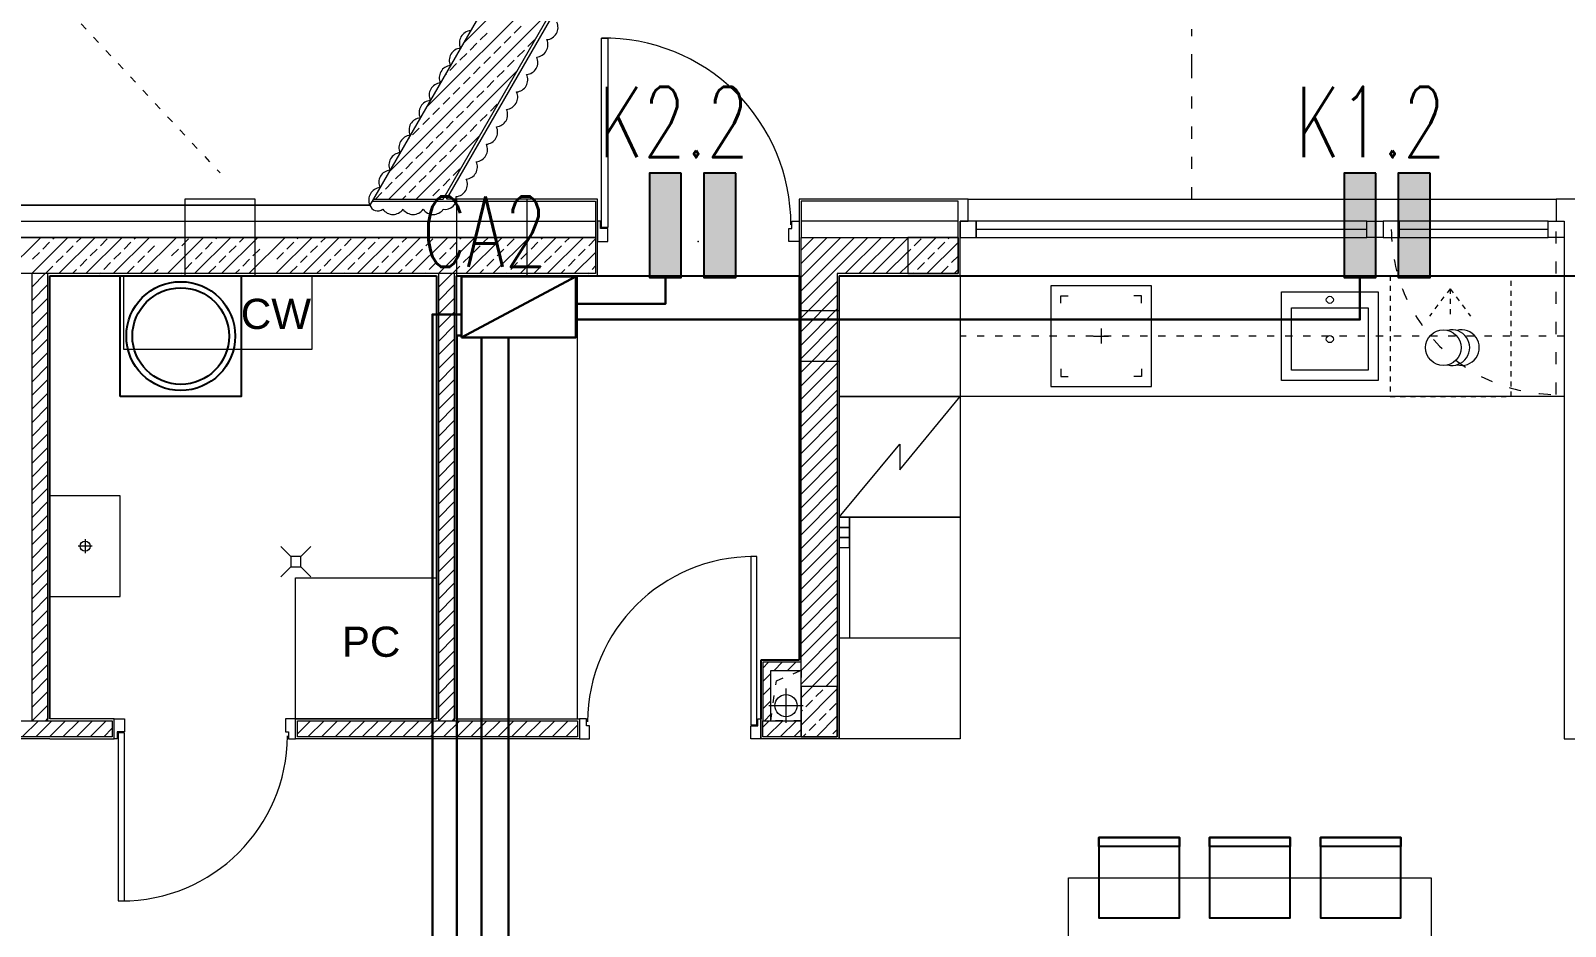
# Model space of a CAD drawing. Header units: millimetres. Extents: x 1780 to 154263, y -7240 to 17216.
# Drawn here: x 143228 to 143990, y 3488 to 3932 of the extents above; entities that cross this region are included whole.
import ezdxf

# ---------------------------------------------------------------- set-up
doc = ezdxf.new("R2010")
doc.units = ezdxf.units.MM
doc.linetypes.add('0.5_0.5', pattern=[1, 0.5, -0.5])
doc.linetypes.add('ACAD_ISO03W100', pattern=[30, 12, -18])
for name, color, linetype, lineweight in [('2d_SX_aranżacja drukowana', 200, 'Continuous', 5), ('2d_SX_aranżacja niedrukowana', 191, 'Continuous', 5), ('2d_SX_gruba przekroje', 90, 'Continuous', 20), ('2d_SX_instalacje', 200, 'Continuous', 9), ('2d_SX_instalacje szkic - kanalizacja sanitarna', 44, 'Continuous', 5), ('2d_SX_instalacje szkic - wentylacja wywiew', 14, 'Continuous', 5), ('2d_SX_przebicia', 96, 'Continuous', 13), ('2d_SX_stolarka drzwiowa', 211, 'Continuous', 5), ('2d_SX_stolarka okienna', 5, 'Continuous', 5), ('2d_SX_stolarka okznaczenia', 251, 'Continuous', 5), ('2d_SX_szraf', 251, 'Continuous', 0), ('2d_SX_warstwy', 181, 'Continuous', 9), ('2d_SX_widok', 10, 'Continuous', 9), ('SX_PZT_utwardzona', 10, 'Continuous', 9)]:
    doc.layers.add(name, color=color, linetype=linetype, lineweight=lineweight)
doc.layers.add('2d_SX_powierzchnia', color=251, linetype='Continuous', plot=False)
doc.layers.add('2d_SX_rewizja 18 września', color=210, linetype='Continuous')
doc.layers.add('60 instalacje elektryka', color=10, linetype='Continuous')
doc.layers.add('2d_SX_zmiany względem PnB', color=7, linetype='Continuous', lineweight=15, true_color=0x0f4bff)
doc.styles.add('OPIS', font='simplex.shx', dxfattribs={"width": 0.7, "height": 4})
doc.linetypes.add('ZIGZAG', pattern='A,0.00254,-5.08,[131,ltypeshp.shx,S=5.08,R=0,X=-5.08,Y=0],-10.16,[131,ltypeshp.shx,S=5.08,R=180,X=5.08,Y=0],-5.08', length=20.32254)

# ---------------------------------------------------------------- blocks, each defined once
blk = doc.blocks.new('PDKLD B2')
at = {"color": 8}
blk.add_line((108707.88, -12637.1), (108767.88, -12637.1), dxfattribs=at)
for points in [[(108707.88, -12697.1), (108707.88, -12637.1), (108767.88, -12637.1), (108767.88, -12697.1), (108707.88, -12697.1)], [(109193.74, -12916.04), (109193.74, -12956.04), (109233.74, -12956.04), (109233.74, -12916.04)], [(109233.74, -12916.04), (109233.74, -12920.48), (109193.74, -12920.48), (109193.74, -12916.04), (109193.74, -12916.04)], [(109248.74, -12916.04), (109248.74, -12956.04), (109288.74, -12956.04), (109288.74, -12916.04)], [(109288.74, -12916.04), (109288.74, -12920.48), (109248.74, -12920.48), (109248.74, -12916.04), (109248.74, -12916.04)], [(109303.74, -12916.04), (109303.74, -12956.04), (109343.74, -12956.04), (109343.74, -12916.04)], [(109343.74, -12916.04), (109343.74, -12920.48), (109303.74, -12920.48), (109303.74, -12916.04), (109303.74, -12916.04)]]:
    blk.add_lwpolyline(points, close=True, dxfattribs=at)
for radius in [27, 24]:
    blk.add_circle((108737.88, -12667.1), radius, dxfattribs=at)
at = {"layer": '2d_SX_aranżacja drukowana', "color": 8, "ltscale": 5}
for p, q in [((108803.15, -12637.1), (108709.45, -12637.1)), ((108709.45, -12637.1), (108709.45, -12673.6)), ((108803.15, -12673.6), (108803.15, -12637.1)), ((108709.45, -12673.6), (108803.15, -12673.6)), ((108864.88, -12777.1), (108864.88, -12697.1)), ((108864.88, -12777.1), (108864.88, -12697.1)), ((108672.88, -12746.41), (108672.88, -12796.41)), ((109064.88, -12757.1), (109064.88, -12762.1)), ((109069.88, -12757.1), (109064.88, -12757.1)), ((109064.88, -12757.1), (109069.88, -12757.1)), ((109064.88, -12817.1), (109064.88, -12757.1)), ((109064.88, -12757.1), (109124.88, -12757.1)), ((109064.88, -12762.1), (109064.88, -12767.1)), ((109069.88, -12762.1), (109064.88, -12762.1)), ((109064.88, -12762.1), (109069.88, -12762.1)), ((109069.88, -12762.1), (109069.88, -12757.1)), ((109069.88, -12757.1), (109069.88, -12817.1)), ((109069.88, -12767.1), (109069.88, -12762.1)), ((109124.88, -12757.1), (109124.88, -12817.1)), ((109064.88, -12767.1), (109064.88, -12772.1)), ((109069.88, -12767.1), (109064.88, -12767.1)), ((109064.88, -12767.1), (109069.88, -12767.1)), ((109069.88, -12772.1), (109069.88, -12767.1)), ((109064.88, -12772.1), (109069.88, -12772.1)), ((108794.88, -12857.1), (108794.88, -12787.1)), ((108794.88, -12787.1), (108864.88, -12787.1)), ((108864.88, -12787.1), (108864.88, -12857.1)), ((108864.88, -12787.1), (108864.88, -12857.1)), ((108864.88, -12787.1), (108864.88, -12857.1)), ((109124.88, -12817.1), (109064.88, -12817.1)), ((108864.88, -12857.1), (108794.88, -12857.1)), ((108864.88, -12857.1), (108794.88, -12857.1)), ((108864.88, -12857.1), (108794.88, -12857.1))]:
    blk.add_line(p, q, dxfattribs=at)
at = {"layer": '2d_SX_aranżacja drukowana', "color": 8}
for p, q in [((109064.88, -12867.1), (109064.88, -12637.1)), ((109064.88, -12637.1), (109124.88, -12637.1)), ((109064.88, -12697.1), (109064.88, -12637.1)), ((109064.88, -12637.1), (109484.88, -12637.1)), ((109064.88, -12697.1), (109064.88, -12637.1)), ((109064.88, -12637.1), (109484.88, -12637.1)), ((109124.88, -12637.1), (109124.88, -12867.1)), ((109484.88, -12637.1), (109424.88, -12637.1)), ((109424.88, -12637.1), (109424.88, -12867.1)), ((109219.87, -12642.1), (109169.87, -12642.1)), ((109169.87, -12642.1), (109169.87, -12692.1)), ((109174.87, -12650.81), (109174.87, -12647.1)), ((109174.87, -12647.1), (109178.58, -12647.1)), ((109214.87, -12647.1), (109211.15, -12647.1)), ((109214.87, -12650.81), (109214.87, -12647.1)), ((109219.87, -12692.1), (109219.87, -12642.1)), ((109284.45, -12689.1), (109284.45, -12645.1)), ((109284.45, -12645.1), (109332.45, -12645.1)), ((109332.45, -12645.1), (109332.45, -12689.1)), ((109289.45, -12684.1), (109289.45, -12653.1)), ((109289.45, -12653.1), (109327.45, -12653.1)), ((109327.45, -12653.1), (109327.45, -12684.1)), ((109194.87, -12663.38), (109194.87, -12667.1)), ((109191.15, -12667.1), (109194.87, -12667.1)), ((109194.87, -12667.1), (109194.87, -12670.81)), ((109194.87, -12667.1), (109198.58, -12667.1)), ((109174.87, -12683.38), (109174.87, -12687.1)), ((109174.87, -12687.1), (109178.58, -12687.1)), ((109214.87, -12687.1), (109211.15, -12687.1)), ((109214.87, -12683.38), (109214.87, -12687.1)), ((109327.45, -12684.1), (109289.45, -12684.1)), ((109169.87, -12692.1), (109219.87, -12692.1)), ((109332.45, -12689.1), (109284.45, -12689.1)), ((109424.88, -12697.1), (109064.88, -12697.1)), ((109424.88, -12697.1), (109064.88, -12697.1)), ((109064.88, -12697.1), (109124.88, -12697.1)), ((109064.88, -12757.1), (109064.88, -12697.1)), ((109094.88, -12733.5), (109124.88, -12697.1)), ((109124.88, -12697.1), (109124.88, -12757.1)), ((109064.88, -12757.1), (109094.88, -12720.7)), ((109094.88, -12720.7), (109094.88, -12733.5)), ((109124.88, -12757.1), (109064.88, -12757.1)), ((109124.88, -12867.1), (109064.88, -12867.1)), ((109424.88, -12867.1), (109484.88, -12867.1))]:
    blk.add_line(p, q, dxfattribs=at)
at = {"layer": '2d_SX_aranżacja drukowana', "color": 8, "linetype": '0.5_0.5', "ltscale": 5}
for p, q in [((109398.45, -12637.1), (109338.45, -12637.1)), ((109338.45, -12637.1), (109338.45, -12697.1)), ((109398.45, -12697.1), (109398.45, -12637.1)), ((109368.14, -12643.65), (109357.97, -12657.17)), ((109368.14, -12643.65), (109368.14, -12658.55)), ((109368.14, -12643.65), (109378.31, -12657.17)), ((109338.45, -12697.1), (109398.45, -12697.1))]:
    blk.add_line(p, q, dxfattribs=at)
at = {"layer": '2d_SX_aranżacja drukowana', "color": 8, "linetype": 'ACAD_ISO03W100', "ltscale": 0.3}
blk.add_line((109424.88, -12667.1), (109124.88, -12667.1), dxfattribs=at)
at = {"layer": '2d_SX_aranżacja drukowana', "color": 8, "ltscale": 5}
blk.add_lwpolyline([(108672.88, -12796.41), (108707.88, -12796.41), (108707.88, -12746.41), (108672.88, -12746.41)], close=True, dxfattribs=at)
for points in [[(108690.38, -12767.91), (108690.38, -12774.91)], [(108693.88, -12771.41), (108686.88, -12771.41)]]:
    blk.add_lwpolyline(points, dxfattribs=at)
at = {"layer": '2d_SX_aranżacja drukowana', "color": 8}
for centre, radius in [((109308.45, -12649.1), 1.75), ((109364.82, -12672.83), 8.84), ((109308.45, -12668.6), 1.75)]:
    blk.add_circle(centre, radius, dxfattribs=at)
at = {"layer": '2d_SX_aranżacja drukowana', "color": 8, "ltscale": 5}
blk.add_circle((108690.38, -12771.41), 2.5, dxfattribs=at)
at = {"layer": '2d_SX_aranżacja drukowana', "color": 8}
for centre, start, end in [((109369.08, -12672.83), 256.04438, 103.95562), ((109373.82, -12672.83), 254.45458, 105.54542)]:
    blk.add_arc(centre, 8.84, start, end, dxfattribs=at)
at = {"layer": '2d_SX_aranżacja niedrukowana', "color": 8}
for p, q in [((108934.88, -12637.1), (108874.88, -12637.1)), ((108874.88, -12637.1), (108874.88, -12857.1)), ((108934.88, -12857.1), (108934.88, -12637.1)), ((108874.88, -12857.1), (108934.88, -12857.1)), ((109178.74, -13016.04), (109178.74, -12936.04)), ((109178.74, -12936.04), (109358.74, -12936.04)), ((109358.74, -12936.04), (109358.74, -13016.04))]:
    blk.add_line(p, q, dxfattribs=at)
at = {"layer": '2d_SX_gruba przekroje', "color": 8}
for p, q in [((109048.38, -12226.92), (108831.77, -12602.1)), ((108871.61, -12596.08), (109079.88, -12235.36)), ((108831.77, -12602.1), (108237.38, -12602.1)), ((108869.87, -12599.1), (108871.61, -12596.08)), ((108944.88, -12599.1), (108869.87, -12599.1)), ((108944.88, -12637.1), (108944.88, -12599.1)), ((109124.88, -12599.1), (109044.88, -12599.1)), ((109044.88, -12599.1), (109044.88, -12637.1)), ((109128.88, -12599.1), (109124.88, -12599.1)), ((109128.88, -12610.1), (109128.88, -12599.1)), ((109424.88, -12599.1), (109420.88, -12599.1)), ((109420.88, -12599.1), (109420.88, -12610.1)), ((109522.88, -12599.1), (109424.88, -12599.1)), ((109124.88, -12637.1), (109124.88, -12610.1)), ((109124.88, -12610.1), (109128.88, -12610.1)), ((109420.88, -12610.1), (109424.88, -12610.1)), ((109424.88, -12610.1), (109424.88, -12637.1)), ((108672.88, -12857.1), (108672.88, -12637.1)), ((108672.88, -12637.1), (108864.88, -12637.1)), ((108864.88, -12857.1), (108864.88, -12637.1)), ((108864.88, -12857.1), (108864.88, -12637.1)), ((108874.88, -12637.1), (108874.88, -12857.1)), ((108874.88, -12637.1), (108944.88, -12637.1)), ((109044.88, -12637.1), (109044.88, -12637.1)), ((109044.88, -12828.1), (109044.88, -12637.1)), ((109064.88, -12637.1), (109124.88, -12637.1)), ((109064.88, -12637.1), (109064.88, -12857.1)), ((109424.88, -12637.1), (109484.88, -12637.1)), ((109025.88, -12857.1), (109025.88, -12828.1)), ((109025.88, -12828.1), (109044.88, -12828.1)), ((109025.88, -12857.1), (109025.88, -12828.1)), ((109025.88, -12828.1), (109044.88, -12828.1)), ((108704.88, -12857.1), (108672.88, -12857.1)), ((108704.88, -12867.1), (108704.88, -12857.1)), ((108794.88, -12867.1), (108794.88, -12857.1)), ((108794.88, -12857.1), (108864.88, -12857.1)), ((108794.88, -12857.1), (108864.88, -12857.1)), ((108874.88, -12857.1), (108935.88, -12857.1)), ((108935.88, -12857.1), (108935.88, -12867.1)), ((109025.88, -12867.1), (109025.88, -12857.1)), ((109064.88, -12857.1), (109064.88, -12867.1)), ((108672.88, -12867.1), (108612.88, -12867.1)), ((108672.88, -12867.1), (108704.88, -12867.1)), ((108935.88, -12867.1), (108794.88, -12867.1)), ((109064.88, -12867.1), (109025.88, -12867.1))]:
    blk.add_line(p, q, dxfattribs=at)
at = {"layer": '2d_SX_instalacje', "color": 8}
for points in [[(108792.52, -12776.62), (108787.52, -12771.62)], [(108797.52, -12776.62), (108802.52, -12771.62)], [(108792.52, -12781.62), (108787.52, -12786.62)], [(108797.52, -12781.62), (108802.52, -12786.62)]]:
    blk.add_lwpolyline(points, dxfattribs=at)
blk.add_lwpolyline([(108797.52, -12781.62), (108797.52, -12776.62), (108792.52, -12776.62), (108792.52, -12781.62)], close=True, dxfattribs=at)
at = {"layer": '2d_SX_instalacje szkic - kanalizacja sanitarna', "color": 8}
for p, q in [((109038.38, -12842.1), (109038.38, -12859.1)), ((109029.88, -12850.6), (109046.88, -12850.6))]:
    blk.add_line(p, q, dxfattribs=at)
blk.add_circle((109038.38, -12850.6), 5.5, dxfattribs=at)
at = {"layer": '2d_SX_instalacje szkic - wentylacja wywiew', "color": 8, "linetype": 'ACAD_ISO03W100', "ltscale": 0.3}
blk.add_line((108283.63, -12077.34), (108757.38, -12586.09), dxfattribs=at)
at = {"layer": '2d_SX_powierzchnia', "color": 8}
for p, q in [((108672.88, -12637.1), (108864.88, -12637.1)), ((108672.88, -12857.1), (108672.88, -12637.1)), ((108864.88, -12637.1), (108864.88, -12857.1)), ((108864.88, -12637.1), (108864.88, -12857.1)), ((108874.88, -12857.1), (108874.88, -12637.1)), ((108874.88, -12637.1), (109044.88, -12637.1)), ((109044.88, -12637.1), (109044.88, -12828.1)), ((109064.88, -12637.1), (109484.88, -12637.1)), ((109044.88, -12828.1), (109025.88, -12828.1)), ((109025.88, -12828.1), (109025.88, -12857.1))]:
    blk.add_line(p, q, dxfattribs=at)
at = {"layer": '2d_SX_przebicia', "color": 8}
for p, q in [((108774.88, -12599.1), (108739.88, -12599.1)), ((108739.88, -12599.1), (108739.88, -12637.1)), ((108774.88, -12637.1), (108774.88, -12599.1)), ((108909.88, -12599.1), (108874.88, -12599.1)), ((108874.88, -12599.1), (108874.88, -12637.1)), ((108909.88, -12637.1), (108909.88, -12599.1)), ((108739.88, -12637.1), (108774.88, -12637.1)), ((108874.88, -12637.1), (108909.88, -12637.1)), ((109064.88, -12654.6), (109044.88, -12654.6)), ((109044.88, -12654.6), (109044.88, -12679.6)), ((109064.88, -12679.6), (109064.88, -12654.6)), ((109044.88, -12679.6), (109064.88, -12679.6))]:
    blk.add_line(p, q, dxfattribs=at)
at = {"layer": '2d_SX_przebicia', "color": 8, "linetype": 'ACAD_ISO03W100', "ltscale": 0.3}
for p, q in [((109030.88, -12833.1), (109045.88, -12833.1)), ((109030.88, -12858.1), (109030.88, -12833.1)), ((109030.88, -12858.1), (109033.63, -12838.22)), ((109033.63, -12838.22), (109045.88, -12833.1)), ((109045.88, -12833.1), (109045.88, -12858.1)), ((109045.88, -12858.1), (109030.88, -12858.1))]:
    blk.add_line(p, q, dxfattribs=at)
at = {"layer": '2d_SX_stolarka drzwiowa', "color": 8}
for p, q in [((108946.88, -12613.1), (108946.88, -12519.09)), ((108946.88, -12519.09), (108949.88, -12519.09)), ((108946.88, -12613.1), (108946.88, -12519.09)), ((108946.88, -12519.09), (108949.88, -12519.09)), ((108949.88, -12519.09), (108949.88, -12613.1)), ((108949.88, -12519.09), (108949.88, -12613.1)), ((108946.38, -12610.1), (108944.88, -12610.1)), ((108944.88, -12610.1), (108944.88, -12620.1)), ((108946.38, -12610.1), (108944.88, -12610.1)), ((108944.88, -12610.1), (108944.88, -12620.1)), ((108946.38, -12613.6), (108946.38, -12610.1)), ((108946.38, -12613.6), (108946.38, -12610.1)), ((109041.38, -12610.1), (109044.88, -12610.1)), ((109041.38, -12613.6), (109041.38, -12610.1)), ((109041.38, -12610.1), (109044.88, -12610.1)), ((109041.38, -12613.6), (109041.38, -12610.1)), ((109044.88, -12610.1), (109044.88, -12620.1)), ((109044.88, -12610.1), (109044.88, -12620.1)), ((108949.88, -12613.6), (108946.38, -12613.6)), ((108949.88, -12613.6), (108946.38, -12613.6)), ((108949.88, -12613.1), (108946.88, -12613.1)), ((108949.88, -12613.1), (108946.88, -12613.1)), ((108949.88, -12620.1), (108949.88, -12613.6)), ((108949.88, -12620.1), (108949.88, -12613.6)), ((109039.88, -12620.1), (109039.88, -12613.6)), ((109039.88, -12613.6), (109041.38, -12613.6)), ((109039.88, -12620.1), (109039.88, -12613.6)), ((109039.88, -12613.6), (109041.38, -12613.6)), ((108944.88, -12620.1), (108949.88, -12620.1)), ((108944.88, -12620.1), (108949.88, -12620.1)), ((109044.88, -12620.1), (109039.88, -12620.1)), ((109044.88, -12620.1), (109039.88, -12620.1)), ((109023.88, -12776.6), (109020.88, -12776.6)), ((109020.88, -12776.6), (109020.88, -12860.1)), ((109023.88, -12860.1), (109023.88, -12776.6)), ((108704.88, -12867.1), (108704.88, -12857.1)), ((108704.88, -12857.1), (108709.88, -12857.1)), ((108709.88, -12857.1), (108709.88, -12863.6)), ((108794.88, -12857.1), (108789.88, -12857.1)), ((108789.88, -12857.1), (108789.88, -12863.6)), ((108794.88, -12867.1), (108794.88, -12857.1)), ((108939.38, -12857.1), (108935.88, -12857.1)), ((108935.88, -12857.1), (108935.88, -12867.1)), ((108939.38, -12860.6), (108939.38, -12857.1)), ((108940.88, -12860.6), (108939.38, -12860.6)), ((108940.88, -12867.1), (108940.88, -12860.6)), ((109020.88, -12860.1), (109023.88, -12860.1)), ((109020.88, -12860.6), (109024.38, -12860.6)), ((109020.88, -12867.1), (109020.88, -12860.6)), ((109024.38, -12860.6), (109024.38, -12857.1)), ((109024.38, -12857.1), (109025.88, -12857.1)), ((109025.88, -12857.1), (109025.88, -12867.1)), ((108706.38, -12867.1), (108704.88, -12867.1)), ((108709.88, -12863.6), (108706.38, -12863.6)), ((108706.38, -12863.6), (108706.38, -12867.1)), ((108706.88, -12864.1), (108706.88, -12947.6)), ((108709.88, -12864.1), (108706.88, -12864.1)), ((108709.88, -12947.6), (108709.88, -12864.1)), ((108789.88, -12863.6), (108791.38, -12863.6)), ((108791.38, -12863.6), (108791.38, -12867.1)), ((108791.38, -12867.1), (108794.88, -12867.1)), ((108935.88, -12867.1), (108940.88, -12867.1)), ((109025.88, -12867.1), (109020.88, -12867.1)), ((108706.88, -12947.6), (108709.88, -12947.6))]:
    blk.add_line(p, q, dxfattribs=at)
at = {"layer": '2d_SX_stolarka okienna', "color": 8}
for p, q in [((109132.88, -12610.1), (109124.88, -12610.1)), ((109124.88, -12610.1), (109124.88, -12618.1)), ((109132.88, -12618.1), (109132.88, -12610.1)), ((109326.88, -12610.1), (109132.88, -12610.1)), ((109132.88, -12610.1), (109132.88, -12618.1)), ((109326.88, -12618.1), (109326.88, -12610.1)), ((109326.88, -12610.1), (109334.88, -12610.1)), ((109326.88, -12618.1), (109326.88, -12610.1)), ((109342.88, -12610.1), (109334.88, -12610.1)), ((109334.88, -12610.1), (109334.88, -12618.1)), ((109334.88, -12610.1), (109334.88, -12618.1)), ((109342.88, -12618.1), (109342.88, -12610.1)), ((109416.88, -12610.1), (109342.88, -12610.1)), ((109342.88, -12610.1), (109342.88, -12618.1)), ((109416.88, -12618.1), (109416.88, -12610.1)), ((109416.88, -12610.1), (109424.88, -12610.1)), ((109416.88, -12618.1), (109416.88, -12610.1)), ((109424.88, -12610.1), (109424.88, -12618.1)), ((109124.88, -12618.1), (109132.88, -12618.1)), ((109124.88, -12618.1), (109124.88, -12618.1)), ((109326.88, -12614.1), (109132.88, -12614.1)), ((109132.88, -12618.1), (109326.88, -12618.1)), ((109334.88, -12618.1), (109326.88, -12618.1)), ((109334.88, -12618.1), (109342.88, -12618.1)), ((109334.88, -12618.1), (109334.88, -12618.1)), ((109334.88, -12618.1), (109334.88, -12618.1)), ((109416.88, -12614.1), (109342.88, -12614.1)), ((109342.88, -12618.1), (109416.88, -12618.1)), ((109424.88, -12618.1), (109416.88, -12618.1)), ((109424.88, -12618.1), (109424.88, -12618.1))]:
    blk.add_line(p, q, dxfattribs=at)
at = {"layer": '2d_SX_stolarka okienna', "color": 8, "linetype": 'ACAD_ISO03W100', "ltscale": 0.5}
blk.add_line((109420.88, -12696.1), (109420.88, -12614.1), dxfattribs=at)
blk.add_arc((109421.04, -12614.03), 82.07, 180.04855, 269.8832, dxfattribs=at)
at = {"layer": '2d_SX_stolarka okznaczenia', "color": 8}
for centre, radius, start, end in [((108948.02, -12611.94), 92.85, 0.0596, 90.70676), ((108948.02, -12611.94), 92.85, 0.0596, 90.70676), ((109022.3, -12859.02), 82.43, 89.94923, 179.70246), ((108708.45, -12865.17), 82.43, 269.94923, 359.70246)]:
    blk.add_arc(centre, radius, start, end, dxfattribs=at)
blk.add_point((108994.88, -12620.1), dxfattribs=at)
blk.add_point((108994.88, -12620.1), dxfattribs=at)
at = {"layer": '2d_SX_szraf', "color": 8, "linetype": 'Continuous'}
for p, q in [((108878.14, -12521.77), (108960.1, -12439.81)), ((108859.74, -12553.64), (108941.7, -12471.68)), ((108841.34, -12585.51), (108923.3, -12503.55)), ((108886.63, -12520.01), (108890, -12516.65)), ((108898.42, -12521.7), (108901.79, -12518.33)), ((108903.47, -12516.65), (108906.84, -12513.28)), ((108876.53, -12530.12), (108879.9, -12526.75)), ((108881.58, -12525.07), (108884.95, -12521.7)), ((108893.37, -12526.75), (108896.74, -12523.38)), ((108905.15, -12528.43), (108908.52, -12525.07)), ((108910.21, -12523.38), (108913.57, -12520.01)), ((108871.48, -12535.17), (108874.85, -12531.8)), ((108883.27, -12536.85), (108886.63, -12533.48)), ((108888.32, -12531.8), (108891.68, -12528.43)), ((108900.1, -12533.48), (108903.47, -12530.12)), ((108841.25, -12599.07), (108904.9, -12535.42)), ((108868.94, -12537.7), (108869.8, -12536.85)), ((108878.21, -12541.9), (108881.58, -12538.54)), ((108890, -12543.59), (108893.37, -12540.22)), ((108895.05, -12538.54), (108898.42, -12535.17)), ((108868.11, -12552.01), (108871.48, -12548.64)), ((108873.16, -12546.95), (108876.53, -12543.59)), ((108884.95, -12548.64), (108888.32, -12545.27)), ((108863.06, -12557.06), (108866.43, -12553.69)), ((108874.85, -12558.74), (108878.21, -12555.37)), ((108879.9, -12553.69), (108883.27, -12550.32)), ((108886.63, -12560.42), (108890, -12557.06)), ((108891.68, -12555.37), (108895.05, -12552.01)), ((108852.96, -12567.16), (108856.32, -12563.79)), ((108858.01, -12562.11), (108861.38, -12558.74)), ((108869.8, -12563.79), (108873.16, -12560.42)), ((108881.58, -12565.48), (108884.95, -12562.11)), ((108850.54, -12569.58), (108851.27, -12568.84)), ((108854.71, -12599.08), (108886.5, -12567.29)), ((108859.69, -12573.9), (108863.06, -12570.53)), ((108864.74, -12568.84), (108868.11, -12565.48)), ((108871.48, -12575.58), (108874.85, -12572.21)), ((108876.53, -12570.53), (108879.9, -12567.16)), ((108854.64, -12578.95), (108858.01, -12575.58)), ((108866.43, -12580.63), (108869.8, -12577.26)), ((108844.54, -12589.05), (108847.91, -12585.68)), ((108849.59, -12584), (108852.96, -12580.63)), ((108856.32, -12590.73), (108859.69, -12587.37)), ((108861.38, -12585.68), (108864.74, -12582.31)), ((108873.16, -12587.37), (108876.53, -12584)), ((108834.52, -12599.07), (108837.8, -12595.78)), ((108839.49, -12594.1), (108842.85, -12590.73)), ((108851.27, -12595.78), (108854.64, -12592.42)), ((108863.06, -12597.47), (108866.43, -12594.1)), ((108868.11, -12592.42), (108871.48, -12589.05)), ((108847.98, -12599.08), (108849.59, -12597.47)), ((108650.42, -12636.1), (108668.42, -12618.1)), ((108663.89, -12636.1), (108681.89, -12618.1)), ((108674.41, -12618.84), (108675.15, -12618.1)), ((108677.36, -12636.1), (108695.36, -12618.1)), ((108686.19, -12620.53), (108688.62, -12618.1)), ((108690.83, -12636.1), (108708.83, -12618.1)), ((108704.3, -12636.1), (108722.3, -12618.1)), ((108714.82, -12618.84), (108715.56, -12618.1)), ((108717.77, -12636.1), (108735.77, -12618.1)), ((108731.24, -12636.1), (108749.24, -12618.1)), ((108744.71, -12636.1), (108762.71, -12618.1)), ((108755.23, -12618.84), (108755.98, -12618.1)), ((108758.18, -12636.1), (108776.18, -12618.1)), ((108767.02, -12620.53), (108769.45, -12618.1)), ((108771.65, -12636.1), (108789.65, -12618.1)), ((108785.12, -12636.1), (108803.12, -12618.1)), ((108795.64, -12618.84), (108796.39, -12618.1)), ((108798.59, -12636.1), (108816.59, -12618.1)), ((108807.43, -12620.53), (108809.86, -12618.1)), ((108812.06, -12636.1), (108830.06, -12618.1)), ((108825.53, -12636.1), (108843.53, -12618.1)), ((108836.05, -12618.84), (108836.8, -12618.1)), ((108839, -12636.1), (108857, -12618.1)), ((108847.84, -12620.53), (108850.27, -12618.1)), ((108852.47, -12636.1), (108870.47, -12618.1)), ((108865.94, -12636.1), (108883.94, -12618.1)), ((108876.46, -12618.84), (108877.21, -12618.1)), ((108879.41, -12636.1), (108897.41, -12618.1)), ((108888.25, -12620.53), (108890.68, -12618.1)), ((108892.88, -12636.1), (108910.88, -12618.1)), ((108906.35, -12636.1), (108924.35, -12618.1)), ((108916.87, -12618.84), (108917.62, -12618.1)), ((108919.83, -12636.1), (108937.83, -12618.1)), ((108928.66, -12620.53), (108931.09, -12618.1)), ((109045.88, -12624.38), (109052.16, -12618.1)), ((109045.88, -12631.12), (109058.9, -12618.1)), ((109045.88, -12637.85), (109065.63, -12618.1)), ((109045.88, -12644.59), (109072.37, -12618.1)), ((109045.88, -12651.32), (109079.1, -12618.1)), ((109067.84, -12636.1), (109085.84, -12618.1)), ((109074.57, -12636.1), (109092.57, -12618.1)), ((109081.31, -12636.1), (109098.88, -12618.53)), ((109098.88, -12618.69), (109099.47, -12618.1)), ((109098.88, -12632.16), (109112.94, -12618.1)), ((109118.93, -12618.84), (109119.68, -12618.1)), ((108664.3, -12628.94), (108667.67, -12625.58)), ((108669.36, -12623.89), (108672.72, -12620.53)), ((108681.14, -12625.58), (108684.51, -12622.21)), ((108692.93, -12627.26), (108696.3, -12623.89)), ((108697.98, -12622.21), (108701.35, -12618.84)), ((108704.72, -12628.94), (108708.08, -12625.58)), ((108709.77, -12623.89), (108713.13, -12620.53)), ((108721.55, -12625.58), (108724.92, -12622.21)), ((108733.34, -12627.26), (108736.71, -12623.89)), ((108738.39, -12622.21), (108741.76, -12618.84)), ((108745.13, -12628.94), (108748.49, -12625.58)), ((108750.18, -12623.89), (108753.55, -12620.53)), ((108761.96, -12625.58), (108765.33, -12622.21)), ((108773.75, -12627.26), (108777.12, -12623.89)), ((108785.54, -12628.94), (108788.91, -12625.58)), ((108790.59, -12623.89), (108793.96, -12620.53)), ((108802.38, -12625.58), (108805.74, -12622.21)), ((108814.16, -12627.26), (108817.53, -12623.89)), ((108819.21, -12622.21), (108822.58, -12618.84)), ((108825.95, -12628.94), (108829.32, -12625.58)), ((108831, -12623.89), (108834.37, -12620.53)), ((108842.79, -12625.58), (108846.15, -12622.21)), ((108854.57, -12627.26), (108857.94, -12623.89)), ((108859.63, -12622.21), (108862.99, -12618.84)), ((108866.36, -12628.94), (108869.73, -12625.58)), ((108871.41, -12623.89), (108874.78, -12620.53)), ((108883.2, -12625.58), (108886.57, -12622.21)), ((108894.98, -12627.26), (108898.35, -12623.89)), ((108900.04, -12622.21), (108903.4, -12618.84)), ((108906.77, -12628.94), (108910.14, -12625.58)), ((108911.82, -12623.89), (108915.19, -12620.53)), ((108923.61, -12625.58), (108926.98, -12622.21)), ((108933.3, -12636.1), (108943.88, -12625.52)), ((108935.4, -12627.26), (108938.76, -12623.89)), ((108940.45, -12622.21), (108943.81, -12618.84)), ((109088.04, -12636.1), (109098.88, -12625.27)), ((109098.88, -12625.43), (109100.41, -12623.89)), ((109102.09, -12622.21), (109105.46, -12618.84)), ((109108.41, -12636.1), (109123.88, -12620.63)), ((109108.83, -12628.94), (109112.19, -12625.58)), ((109113.88, -12623.89), (109117.25, -12620.53)), ((108671.04, -12635.68), (108674.41, -12632.31)), ((108676.09, -12630.63), (108679.46, -12627.26)), ((108687.88, -12632.31), (108691.25, -12628.94)), ((108699.66, -12634), (108703.03, -12630.63)), ((108711.45, -12635.68), (108714.82, -12632.31)), ((108716.5, -12630.63), (108719.87, -12627.26)), ((108740.08, -12634), (108743.44, -12630.63)), ((108751.86, -12635.68), (108755.23, -12632.31)), ((108756.91, -12630.63), (108760.28, -12627.26)), ((108768.7, -12632.31), (108772.07, -12628.94)), ((108792.27, -12635.68), (108795.64, -12632.31)), ((108797.32, -12630.63), (108800.69, -12627.26)), ((108809.11, -12632.31), (108812.48, -12628.94)), ((108820.9, -12634), (108824.27, -12630.63)), ((108832.68, -12635.68), (108836.05, -12632.31)), ((108837.74, -12630.63), (108841.1, -12627.26)), ((108849.52, -12632.31), (108852.89, -12628.94)), ((108861.31, -12634), (108864.68, -12630.63)), ((108873.1, -12635.68), (108876.46, -12632.31)), ((108878.15, -12630.63), (108881.51, -12627.26)), ((108889.93, -12632.31), (108893.3, -12628.94)), ((108901.72, -12634), (108905.09, -12630.63)), ((108913.51, -12635.68), (108916.87, -12632.31)), ((108918.56, -12630.63), (108921.93, -12627.26)), ((108930.34, -12632.31), (108933.71, -12628.94)), ((108942.13, -12634), (108943.88, -12632.25)), ((109094.78, -12636.1), (109098.88, -12632)), ((109103.78, -12634), (109107.14, -12630.63)), ((109115.56, -12635.68), (109118.93, -12632.31)), ((109120.61, -12630.63), (109123.88, -12627.37)), ((108663.88, -12642.79), (108670.57, -12636.1)), ((108663.88, -12649.53), (108671.88, -12641.53)), ((108684.09, -12636.1), (108686.19, -12634)), ((108697.56, -12636.1), (108697.98, -12635.68)), ((108724.5, -12636.1), (108726.6, -12634)), ((108737.98, -12636.1), (108738.39, -12635.68)), ((108764.92, -12636.1), (108767.02, -12634)), ((108805.33, -12636.1), (108807.43, -12634)), ((108818.8, -12636.1), (108819.21, -12635.68)), ((108845.74, -12636.1), (108847.84, -12634)), ((108859.21, -12636.1), (108859.63, -12635.68)), ((108865.88, -12642.79), (108872.57, -12636.1)), ((108865.88, -12649.53), (108873.88, -12641.53)), ((108886.15, -12636.1), (108888.25, -12634)), ((108899.62, -12636.1), (108900.04, -12635.68)), ((108926.56, -12636.1), (108928.66, -12634)), ((108940.03, -12636.1), (108940.45, -12635.68)), ((109045.88, -12658.06), (109063.88, -12640.06)), ((109101.68, -12636.1), (109102.09, -12635.68)), ((109121.88, -12636.1), (109123.88, -12634.1)), ((108663.88, -12656.26), (108671.88, -12648.26)), ((108865.88, -12656.26), (108873.88, -12648.26)), ((109045.88, -12664.79), (109063.88, -12646.79)), ((108663.88, -12663), (108671.88, -12655)), ((108865.88, -12663), (108873.88, -12655)), ((109045.88, -12671.53), (109063.88, -12653.53)), ((108663.88, -12669.73), (108671.88, -12661.73)), ((108865.88, -12669.73), (108873.88, -12661.73)), ((109045.88, -12678.27), (109063.88, -12660.27)), ((108663.88, -12676.47), (108671.88, -12668.47)), ((108865.88, -12676.47), (108873.88, -12668.47)), ((109045.88, -12685), (109063.88, -12667)), ((108663.88, -12683.2), (108671.88, -12675.2)), ((108865.88, -12683.2), (108873.88, -12675.2)), ((109045.88, -12691.74), (109063.88, -12673.74)), ((108663.88, -12689.94), (108671.88, -12681.94)), ((108865.88, -12689.94), (108873.88, -12681.94)), ((109045.88, -12698.47), (109063.88, -12680.47)), ((109045.88, -12705.21), (109063.88, -12687.21)), ((108663.88, -12696.67), (108671.88, -12688.67)), ((108865.88, -12696.67), (108873.88, -12688.67)), ((109045.88, -12711.94), (109063.88, -12693.94)), ((108663.88, -12703.41), (108671.88, -12695.41)), ((108663.88, -12710.14), (108671.88, -12702.14)), ((108865.88, -12703.41), (108873.88, -12695.41)), ((108865.88, -12710.14), (108873.88, -12702.14)), ((109045.88, -12718.68), (109063.88, -12700.68)), ((108663.88, -12716.88), (108671.88, -12708.88)), ((108865.88, -12716.88), (108873.88, -12708.88)), ((109045.88, -12725.41), (109063.88, -12707.41)), ((108663.88, -12723.61), (108671.88, -12715.61)), ((108865.88, -12723.61), (108873.88, -12715.61)), ((109045.88, -12732.15), (109063.88, -12714.15)), ((108663.88, -12730.35), (108671.88, -12722.35)), ((108865.88, -12730.35), (108873.88, -12722.35)), ((109045.88, -12738.88), (109063.88, -12720.88)), ((108663.88, -12737.08), (108671.88, -12729.08)), ((108865.88, -12737.08), (108873.88, -12729.08)), ((109045.88, -12745.62), (109063.88, -12727.62)), ((108663.88, -12743.82), (108671.88, -12735.82)), ((108865.88, -12743.82), (108873.88, -12735.82)), ((109045.88, -12752.35), (109063.88, -12734.35)), ((108663.88, -12750.55), (108671.88, -12742.55)), ((108865.88, -12750.55), (108873.88, -12742.55)), ((109045.88, -12759.09), (109063.88, -12741.09)), ((109045.88, -12765.82), (109063.88, -12747.82)), ((108663.88, -12757.29), (108671.88, -12749.29)), ((108865.88, -12757.29), (108873.88, -12749.29)), ((109045.88, -12772.56), (109063.88, -12754.56)), ((108663.88, -12764.02), (108671.88, -12756.02)), ((108663.88, -12770.76), (108671.88, -12762.76)), ((108865.88, -12764.02), (108873.88, -12756.02)), ((108865.88, -12770.76), (108873.88, -12762.76)), ((109045.88, -12779.29), (109063.88, -12761.29)), ((108663.88, -12777.5), (108671.88, -12769.5)), ((108865.88, -12777.5), (108873.88, -12769.5)), ((109045.88, -12786.03), (109063.88, -12768.03)), ((108663.88, -12784.23), (108671.88, -12776.23)), ((108865.88, -12784.23), (108873.88, -12776.23)), ((109045.88, -12792.76), (109063.88, -12774.76)), ((108663.88, -12790.97), (108671.88, -12782.97)), ((108865.88, -12790.97), (108873.88, -12782.97)), ((109045.88, -12799.5), (109063.88, -12781.5)), ((108663.88, -12797.7), (108671.88, -12789.7)), ((108865.88, -12797.7), (108873.88, -12789.7)), ((109045.88, -12806.23), (109063.88, -12788.23)), ((108663.88, -12804.44), (108671.88, -12796.44)), ((108865.88, -12804.44), (108873.88, -12796.44)), ((109045.88, -12812.97), (109063.88, -12794.97)), ((108663.88, -12811.17), (108671.88, -12803.17)), ((108865.88, -12811.17), (108873.88, -12803.17)), ((109045.88, -12819.7), (109063.88, -12801.7)), ((109045.88, -12826.44), (109063.88, -12808.44)), ((108663.88, -12817.91), (108671.88, -12809.91)), ((108663.88, -12824.64), (108671.88, -12816.64)), ((108865.88, -12817.91), (108873.88, -12809.91)), ((108865.88, -12824.64), (108873.88, -12816.64)), ((109045.88, -12833.17), (109063.88, -12815.17)), ((108663.88, -12831.38), (108671.88, -12823.38)), ((108865.88, -12831.38), (108873.88, -12823.38)), ((109045.88, -12839.91), (109063.88, -12821.91)), ((108663.88, -12838.11), (108671.88, -12830.11)), ((108865.88, -12838.11), (108873.88, -12830.11)), ((109026.88, -12831.97), (109029.75, -12829.1)), ((109032.48, -12833.1), (109036.48, -12829.1)), ((109039.22, -12833.1), (109043.22, -12829.1)), ((109051.42, -12841.1), (109063.88, -12828.65)), ((108663.88, -12844.85), (108671.88, -12836.85)), ((108865.88, -12844.85), (108873.88, -12836.85)), ((109026.88, -12838.7), (109030.88, -12834.7)), ((109058.16, -12841.1), (109063.88, -12835.38)), ((108663.88, -12851.58), (108671.88, -12843.58)), ((108865.88, -12851.58), (108873.88, -12843.58)), ((109026.88, -12845.44), (109030.88, -12841.44)), ((109045.88, -12846.81), (109051.58, -12841.1)), ((109045.88, -12860.28), (109063.88, -12842.28)), ((109053.26, -12846.15), (109056.63, -12842.79)), ((109058.31, -12841.1), (109058.32, -12841.1)), ((108664.1, -12858.1), (108671.88, -12850.32)), ((108866.1, -12858.1), (108873.88, -12850.32)), ((109026.88, -12852.17), (109030.88, -12848.17)), ((109027.69, -12858.1), (109030.88, -12854.91)), ((109045.88, -12853.54), (109046.53, -12852.89)), ((109048.21, -12851.21), (109051.58, -12847.84)), ((109054.95, -12857.94), (109058.31, -12854.57)), ((109060, -12852.89), (109063.36, -12849.52)), ((108659.2, -12866.1), (108667.2, -12858.1)), ((108665.93, -12866.1), (108673.93, -12858.1)), ((108670.83, -12858.1), (108671.88, -12857.05)), ((108672.67, -12866.1), (108680.67, -12858.1)), ((108679.4, -12866.1), (108687.4, -12858.1)), ((108686.14, -12866.1), (108694.14, -12858.1)), ((108692.87, -12866.1), (108700.87, -12858.1)), ((108699.61, -12866.1), (108703.88, -12861.83)), ((108795.88, -12864.53), (108802.31, -12858.1)), ((108801.05, -12866.1), (108809.05, -12858.1)), ((108807.78, -12866.1), (108815.78, -12858.1)), ((108814.52, -12866.1), (108822.52, -12858.1)), ((108821.25, -12866.1), (108829.25, -12858.1)), ((108827.99, -12866.1), (108835.99, -12858.1)), ((108834.72, -12866.1), (108842.72, -12858.1)), ((108841.46, -12866.1), (108849.46, -12858.1)), ((108848.2, -12866.1), (108856.2, -12858.1)), ((108854.93, -12866.1), (108862.93, -12858.1)), ((108861.67, -12866.1), (108869.67, -12858.1)), ((108868.4, -12866.1), (108876.4, -12858.1)), ((108872.83, -12858.1), (108873.88, -12857.05)), ((108875.14, -12866.1), (108883.14, -12858.1)), ((108881.87, -12866.1), (108889.87, -12858.1)), ((108888.61, -12866.1), (108896.61, -12858.1)), ((108895.34, -12866.1), (108903.34, -12858.1)), ((108902.08, -12866.1), (108910.08, -12858.1)), ((108908.81, -12866.1), (108916.81, -12858.1)), ((108915.55, -12866.1), (108923.55, -12858.1)), ((108922.28, -12866.1), (108930.28, -12858.1)), ((108929.02, -12866.1), (108934.88, -12860.24)), ((109026.88, -12861.3), (109030.08, -12858.1)), ((109028.81, -12866.1), (109036.81, -12858.1)), ((109035.55, -12866.1), (109043.55, -12858.1)), ((109042.28, -12866.1), (109045.88, -12862.5)), ((109049.89, -12862.99), (109053.26, -12859.63)), ((109053.53, -12866.1), (109063.88, -12855.75)), ((109061.68, -12864.68), (109063.88, -12862.48)), ((109046.79, -12866.1), (109048.21, -12864.68))]:
    blk.add_line(p, q, dxfattribs=at)
at = {"layer": '2d_SX_szraf', "color": 8, "linetype": 'ZIGZAG'}
for p, q in [((108237.38, -12610.1), (108943.88, -12610.1)), ((109123.88, -12610.1), (109045.88, -12610.1)), ((109123.88, -12610.1), (109045.88, -12610.1))]:
    blk.add_line(p, q, dxfattribs=at)
at = {"layer": '2d_SX_warstwy', "color": 8}
for p, q in [((109048.38, -12226.92), (108833.52, -12599.07)), ((108868.14, -12599.09), (109078.38, -12234.95)), ((108237.38, -12602.1), (108831.77, -12602.1)), ((108832.92, -12600.1), (108943.88, -12600.1)), ((108833.52, -12599.07), (108868.14, -12599.09)), ((108943.88, -12600.1), (108943.88, -12618.1)), ((109123.88, -12600.1), (109045.88, -12600.1)), ((109045.88, -12600.1), (109045.88, -12618.1)), ((109123.88, -12600.1), (109045.88, -12600.1)), ((109045.88, -12600.1), (109045.88, -12618.1)), ((109123.88, -12618.1), (109123.88, -12600.1)), ((109123.88, -12618.1), (109123.88, -12600.1)), ((108943.88, -12618.1), (108237.38, -12618.1)), ((108238.88, -12618.1), (108943.88, -12618.1)), ((108943.88, -12618.1), (108943.88, -12636.1)), ((109045.88, -12618.1), (109123.88, -12618.1)), ((109045.88, -12618.1), (109123.88, -12618.1)), ((109045.88, -12636.1), (109045.88, -12618.1)), ((109045.88, -12618.1), (109123.88, -12618.1)), ((109123.88, -12618.1), (109098.88, -12618.1)), ((109098.88, -12618.1), (109098.88, -12636.1)), ((109123.88, -12636.1), (109123.88, -12618.1)), ((109123.88, -12618.1), (109123.88, -12636.1)), ((108943.88, -12636.1), (108257.88, -12636.1)), ((108671.88, -12636.1), (108663.88, -12636.1)), ((108663.88, -12636.1), (108663.88, -12858.1)), ((108671.88, -12858.1), (108671.88, -12636.1)), ((108873.88, -12636.1), (108865.88, -12636.1)), ((108865.88, -12636.1), (108865.88, -12858.1)), ((108873.88, -12858.1), (108873.88, -12636.1)), ((109045.88, -12636.1), (109045.88, -12636.1)), ((109045.88, -12866.1), (109045.88, -12636.1)), ((109123.88, -12636.1), (109063.88, -12636.1)), ((109063.88, -12636.1), (109063.88, -12866.1)), ((109098.88, -12636.1), (109123.88, -12636.1)), ((109045.88, -12829.1), (109026.88, -12829.1)), ((109026.88, -12829.1), (109026.88, -12858.1)), ((109045.88, -12833.1), (109045.88, -12829.1)), ((109030.88, -12858.1), (109030.88, -12833.1)), ((109030.88, -12833.1), (109045.88, -12833.1)), ((109063.88, -12841.1), (109045.88, -12841.1)), ((109045.88, -12841.1), (109045.88, -12866.1)), ((109063.88, -12866.1), (109063.88, -12841.1)), ((108613.88, -12858.1), (108703.88, -12858.1)), ((108663.88, -12858.1), (108671.88, -12858.1)), ((108703.88, -12858.1), (108703.88, -12866.1)), ((108795.88, -12866.1), (108795.88, -12858.1)), ((108795.88, -12858.1), (108934.88, -12858.1)), ((108865.88, -12858.1), (108873.88, -12858.1)), ((108934.88, -12858.1), (108934.88, -12866.1)), ((109026.88, -12858.1), (109030.88, -12858.1)), ((109026.88, -12866.1), (109026.88, -12858.1)), ((109026.88, -12858.1), (109045.88, -12858.1)), ((109045.88, -12858.1), (109045.88, -12866.1)), ((108703.88, -12866.1), (108613.88, -12866.1)), ((108934.88, -12866.1), (108795.88, -12866.1)), ((109045.88, -12866.1), (109026.88, -12866.1)), ((109045.88, -12866.1), (109063.88, -12866.1)), ((109063.88, -12866.1), (109045.88, -12866.1))]:
    blk.add_line(p, q, dxfattribs=at)
at = {"layer": '2d_SX_widok', "color": 8, "linetype": 'ACAD_ISO03W100', "ltscale": 0.5}
for p, q in [((109239.88, -12533.09), (109239.88, -12514.75)), ((109239.88, -12599.1), (109239.88, -12533.09))]:
    blk.add_line(p, q, dxfattribs=at)
at = {"layer": '2d_SX_widok', "color": 8, "ltscale": 0.5}
for p, q in [((109128.88, -12599.1), (109420.88, -12599.1)), ((109424.88, -12637.1), (109124.88, -12637.1)), ((109124.88, -12637.1), (109124.88, -12637.1)), ((109424.88, -12637.1), (109424.88, -12637.1))]:
    blk.add_line(p, q, dxfattribs=at)
at = {"layer": '2d_SX_zmiany względem PnB', "color": 8}
for centre, radius, start, end in [((108919.11, -12513.81), 6.1, 275, 25), ((108882.32, -12521.53), 6.1, 95, 205), ((108877.32, -12530.19), 6.1, 95, 205), ((108914.11, -12522.47), 6.1, 275, 25), ((108872.32, -12538.85), 6.1, 95, 205), ((108909.11, -12531.13), 6.1, 275, 25), ((108867.32, -12547.51), 6.1, 95, 205), ((108904.11, -12539.79), 6.1, 275, 25), ((108862.32, -12556.17), 6.1, 95, 205), ((108899.11, -12548.45), 6.1, 275, 25), ((108894.11, -12557.11), 6.1, 275, 25), ((108857.32, -12564.83), 6.1, 95, 205), ((108889.11, -12565.77), 6.1, 275, 25), ((108852.32, -12573.49), 6.1, 95, 205), ((108884.11, -12574.43), 6.1, 275, 25), ((108847.32, -12582.15), 6.1, 95, 205), ((108879.11, -12583.09), 6.1, 275, 25), ((108842.32, -12590.81), 6.1, 95, 205), ((108837.32, -12599.47), 6.1, 95, 205), ((108874.11, -12591.75), 6.1, 275, 25), ((108835.74, -12600.81), 4.14, 197.47933, 307.47933), ((108869.26, -12598.73), 5.46, 259.43235, 9.43235), ((108843.26, -12600.59), 6.1, 215, 325), ((108853.26, -12600.59), 6.1, 215, 325), ((108863.26, -12600.59), 6.1, 215, 325)]:
    blk.add_arc(centre, radius, start, end, dxfattribs=at)
at = {"layer": 'SX_PZT_utwardzona', "color": 8, "ltscale": 0.5}
blk.add_line((108944.88, -12599.1), (108869.87, -12599.1), dxfattribs=at)
blk.add_line((108944.88, -12599.1), (108869.87, -12599.1), dxfattribs=at)
at = {"layer": '60 instalacje elektryka', "lineweight": 15, "char_height": 15, "style": 'OPIS'}
for s, insert, width, attachment_point in [('\\pxql;{\\W1;\\fArial|b0|i0|c238|p34;\\C8;CW}', (108767.69, -12663.77), 46.676, 7), ('\\pxql;{\\W1;\\fArial|b0|i0|c238|p34;\\C8;PC}', (108817.85, -12811.36), 29.1098, 1)]:
    blk.add_mtext(s, dxfattribs=dict(at, insert=insert, width=width, attachment_point=attachment_point))
blk = doc.blocks.new('kontaktron')
at = {"layer": '60 instalacje elektryka', "transparency": 33554687}
h = blk.add_hatch(color=256, dxfattribs=at)
h.dxf.hatch_style = 1
h.paths.add_polyline_path([(98382.7, -9882.7), (98405.3, -9882.7), (98405.3, -9956.7), (98382.7, -9956.7)])
h = blk.add_hatch(color=256, dxfattribs=at)
h.dxf.hatch_style = 1
h.paths.add_polyline_path([(98421.3, -9882.7), (98443.8, -9882.7), (98443.8, -9956.7), (98421.3, -9956.7)])
at = {"layer": '60 instalacje elektryka'}
for points in [[(98382.7, -9882.7), (98405.3, -9882.7), (98405.3, -9956.7), (98382.7, -9956.7)], [(98421.3, -9882.7), (98443.8, -9882.7), (98443.8, -9956.7), (98421.3, -9956.7)], [(98421.3, -9882.7), (98443.8, -9882.7), (98443.8, -9956.7), (98421.3, -9956.7)]]:
    blk.add_lwpolyline(points, close=True, dxfattribs=at)

msp = doc.modelspace()

# ---------------------------------------------------------------- linework, layer by layer
at = {"layer": '60 instalacje elektryka', "lineweight": 30}
msp.add_line((143499.17, 3810.24), (143442.35, 3779.9), dxfattribs=at)
msp.add_lwpolyline([(143442.35, 3779.9), (143499.17, 3779.9), (143499.17, 3810.24), (143442.35, 3810.24)], close=True, dxfattribs=at)
for points in [[(143543.64, 3809.66), (143543.64, 3796.53), (143499.17, 3796.53)], [(143499.17, 3788.77), (143888.46, 3788.77), (143888.46, 3809.66)], [(143027.62, 3049.73), (143027.62, 3071.26), (143427.97, 3071.26), (143427.97, 3791.32), (143442.35, 3791.32)], [(143281.91, 3049.73), (143281.91, 3065), (143440.04, 3065), (143440.04, 3780.83), (143442.35, 3780.83)], [(143472.6, 3049.73), (143472.6, 3065), (143452.35, 3065), (143452.35, 3580.59), (143452.35, 3580.59), (143452.35, 3779.9)], [(143465.65, 3779.9), (143465.65, 3564.5), (143465.65, 3564.5), (143465.65, 3070.38), (143953.48, 3070.38), (143953.48, 3049.73)]]:
    msp.add_lwpolyline(points, dxfattribs=at)

# ---------------------------------------------------------------- block references
at = {"layer": '2d_SX_rewizja 18 września'}
msp.add_blockref('PDKLD B2', (34565.1, 16447.69), dxfattribs=at)
at = {"layer": '2d_SX_rewizja 18 września', "xscale": -0.7, "yscale": 0.7, "zscale": 0.7}
for p in [(212446.43, 10779.32), (212791.26, 10779.32)]:
    msp.add_blockref('kontaktron', p, dxfattribs=at)

# ---------------------------------------------------------------- texts
at = {"layer": '60 instalacje elektryka', "lineweight": 30, "char_height": 35, "attachment_point": 3, "style": 'OPIS'}
for s, insert, width in [('\\pxql;K2.2', (143588.72, 3904.42), 78.1667), ('\\pxql;K1.2', (143933.54, 3904.42), 77.1429), ('\\pxql;CA2', (143500.96, 3849.96), 78.1667)]:
    msp.add_mtext(s, dxfattribs=dict(at, insert=insert, width=width))

doc.saveas('drawing.dxf')
